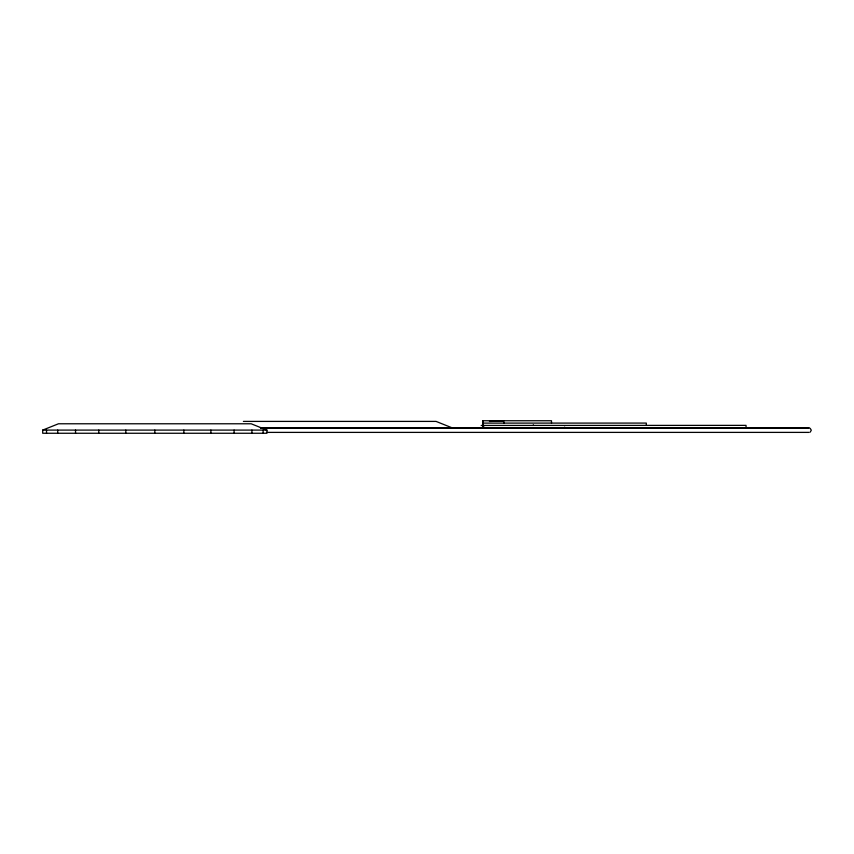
<?xml version="1.0" encoding="UTF-8"?>
<svg xmlns="http://www.w3.org/2000/svg" width="854" height="854" viewBox="0 0 854 854"><rect width="100%" height="100%" fill="white"/><g stroke="black" fill="none" stroke-linecap="round" stroke-linejoin="round"><path stroke-width="1.28" d="M482.766 421.054L482.83 427.79L482.766 420.744L551.503 420.744L551.503 423.114M810.179 432.167L811.3 430.245L810.179 428.313M42.7 430.096L58.488 423.776L251.151 423.776L266.939 430.096L266.939 433.256L42.7 433.256L42.7 430.096L266.939 430.096M243.39 421.406L436.052 421.406L451.841 427.726L260.438 427.726M489.438 421.449L504.041 421.054M481.197 425.452L746.044 425.367L746.044 427.726M481.058 427.726L748.414 428.035M260.651 427.79L809.069 427.79M260.651 428.014L809.069 428.014M266.8 432.391L809.069 432.391M483.417 427.117L483.812 427.726M482.67 424.844L482.916 425.452L482.67 423.114L646.318 423.082L646.318 425.452M483.417 425.762L483.738 427.128M482.67 423.488L482.862 424.844M483.108 428.334L483.417 425.367M564.675 427.117L564.675 427.726M533.302 424.844L533.302 425.452M504.041 422.495L504.041 423.114M263.117 430.096L263.117 433.256M251.919 430.096L251.919 433.256M234.103 430.096L234.103 433.256M210.885 430.096L210.885 433.256M183.845 430.096L183.845 433.256M154.82 430.096L154.82 433.256M125.805 430.096L125.805 433.256M98.765 430.096L98.765 433.256M75.536 430.096L75.536 433.256M57.72 430.096L57.72 433.256M46.522 430.096L46.522 433.256"/></g></svg>
